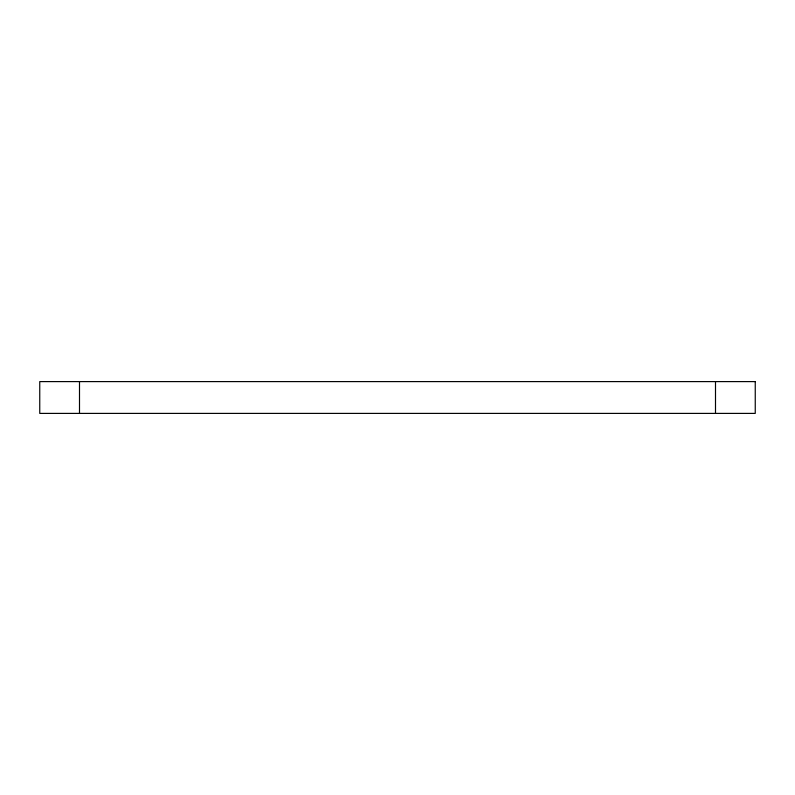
<?xml version="1.0" encoding="UTF-8"?>
<svg xmlns="http://www.w3.org/2000/svg" width="795" height="795" viewBox="0 0 795 795"><rect width="100%" height="100%" fill="white"/><g stroke="black" fill="none" stroke-linecap="round" stroke-linejoin="round"><path stroke-width="1.19" d="M715.5 381.6L715.5 413.4M79.5 381.6L79.5 413.4M755.25 381.6L39.75 381.6L39.75 413.4L755.25 413.4L755.25 381.6"/></g></svg>
